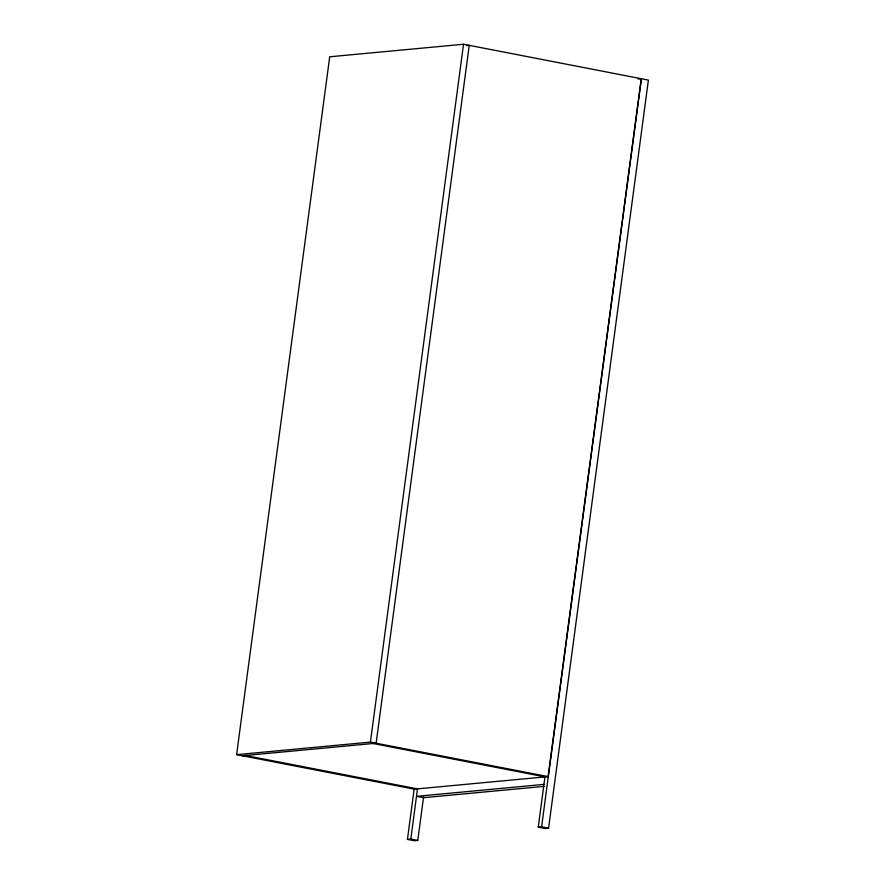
<?xml version="1.0" encoding="UTF-8"?>
<svg xmlns="http://www.w3.org/2000/svg" width="885" height="885" viewBox="0 0 885 885"><rect width="100%" height="100%" fill="white"/><g stroke="black" fill="none" stroke-linecap="round" stroke-linejoin="round"><path stroke-width="1.33" d="M641.249 78.754L548.125 776.621L414.324 789.154L236.605 754.651L329.718 56.784L463.53 44.25L648.395 80.093L548.578 828.183L545.226 828.504L538.246 827.143L545.016 776.444M236.605 754.651L370.417 742.117L463.53 44.25M423.627 796.589L417.775 840.44L414.434 840.75L407.454 839.389L414.213 788.701M407.454 839.389L410.795 839.08L417.565 788.391M538.246 827.143L541.598 826.833L641.415 78.743L638.063 79.053M466.517 45.611L469.238 45.356L376.125 743.223L242.324 755.757M543.954 784.398L416.503 796.334L423.484 797.684L544.087 786.389M370.417 742.117L548.125 776.621M373.116 743.5L545.116 776.897M245.333 755.469L417.333 788.867M541.598 826.833L548.578 828.183M410.795 839.08L417.775 840.44"/></g></svg>
